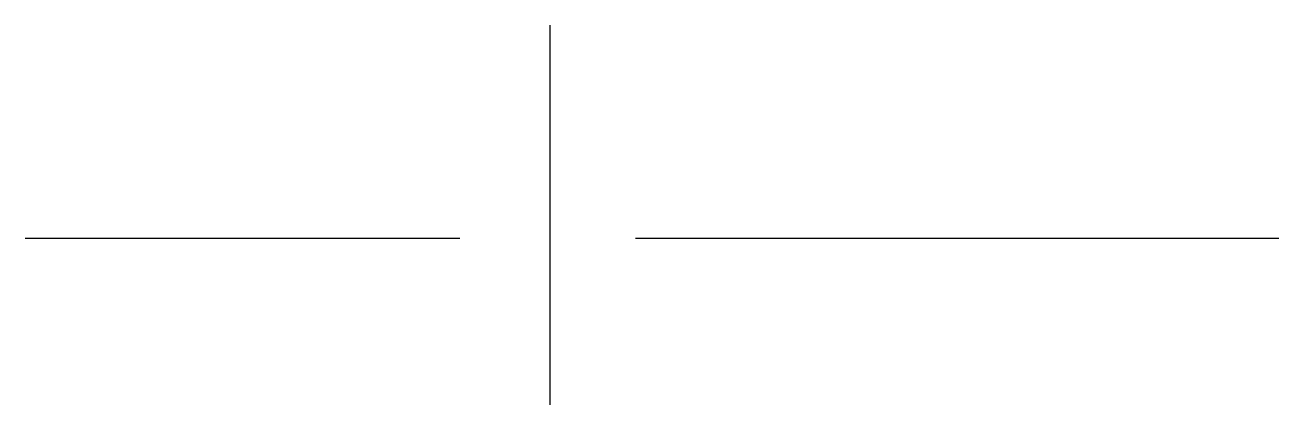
# Model space of a CAD drawing. Header units: metres. Extents: x 22827 to 25671, y -119302 to -118440.
import ezdxf

# ---------------------------------------------------------------- set-up
doc = ezdxf.new("R2010")
doc.units = ezdxf.units.M
doc.layers.add('G', color=3, linetype='Continuous')

msp = doc.modelspace()

# ---------------------------------------------------------------- linework, layer by layer
at = {"layer": 'G'}
for p, q in [((24017.61, -119302.37), (24017.61, -118439.81)), ((22826.62, -118923.86), (23813.15, -118923.86)), ((24211.39, -118923.86), (25671.18, -118923.86))]:
    msp.add_line(p, q, dxfattribs=at)

doc.saveas('drawing.dxf')
